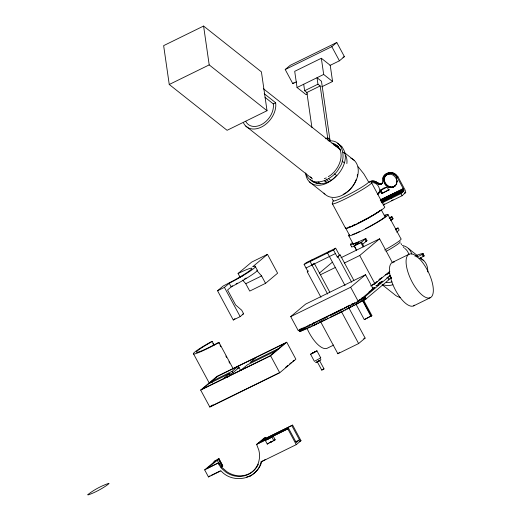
<?xml version="1.0" encoding="UTF-8"?>
<svg xmlns="http://www.w3.org/2000/svg" width="521" height="521" viewBox="0 0 521 521"><rect width="100%" height="100%" fill="white"/><g stroke="black" fill="none" stroke-linecap="round" stroke-linejoin="round"><path stroke-width="0.78" d="M414.918 256.137C418.741 254.222 429.551 251.057 417.204 256.938M419.066 258.703L423.977 256.019L422.928 253.571M333.837 315.843L332.698 313.72L340.597 309.787L341.737 311.903L311.675 326.517L300.096 331.265M396.813 183.874L394.788 186.095C400.857 180.891 392.365 170.491 386.068 175.356C380.512 180.995 389.558 190.764 395.537 185.469C388.379 193.2 377.803 178.312 387.715 174.157L387.93 174.411M341.698 311.923L365.768 299.139L389.135 279.543L387.995 277.426L386.914 277.954L389.897 275.446L391.545 278.475L390.144 276.019M265.73 459.346L261.086 461.886C257.413 479.854 232.359 484.1 220.982 470.821L208.478 476.949L204.675 469.877L215.31 460.948L213.981 461.599L214.476 461.183L218.892 458.571L222.701 465.637L221.842 466.36M261.829 461.254C260.331 468.027 255.283 473.101 249.494 476.526M381.346 189.781C380.753 190.823 381.893 192.978 383.169 192.685L388.933 189.846L382.427 193.311C376.507 191.546 384.602 187.169 386.484 187.215M396.507 179.328L396.728 178.228M383.182 205.007L402.108 195.727L405.748 192.334L405.136 190.106L397.979 176.808L396.898 177.596L397.022 175.981L396.279 176.606L396.273 175.082L395.53 175.707L395.413 174.288L394.671 174.913L394.456 173.623L393.713 174.248L393.433 173.096L392.684 173.721L392.352 172.718L391.603 173.35L391.245 172.503L390.496 173.128L390.131 172.451L389.382 173.076L389.031 172.562L386.081 173.838L383.853 176.007L384.049 176.313C386.569 171.044 394.775 172.816 396.898 177.596L397.647 176.971C394.071 168.765 380.669 173.096 382.675 181.809C380.708 188.687 374.579 179.393 370.333 181.822L369.122 182.083M320.728 357.868L314.378 361.34L310.562 354.202L316.924 350.796L320.754 357.901L320.161 358.005M396.839 181.471L397.282 180.331M377.478 194.58C382.329 190.393 377.745 181.764 371.636 182.695M396.748 182.532L397.302 181.406M87.782 494.67C94.021 489.779 101.328 485.852 108.843 483.332M108.974 483.644C103.926 487.806 94.151 493.068 87.958 494.95M323.984 368.953L321.776 370.118M378.76 192.985L379.535 191.936M388.275 190.399L389.089 189.683C387.839 192.295 388.751 186.85 386.452 187.495L380.688 190.328M379.067 192.855L378.226 193.955M390.229 275.935L390.991 277.348M351.708 242.929L350.379 244.303L350.587 244.87L358.865 242.044L354.202 245.958L356.475 250.184M377.966 194.125L378.93 193.219M382.681 183.047L380.662 184.454L381.88 183.646M380.786 190.269L381.437 189.703M388.184 190.478L389.018 189.774M296.462 81.875L292.822 83.66L285.208 69.521L290.177 65.346L336.787 42.494L344.401 56.633L339.432 60.807L329.962 65.451M285.208 69.521L331.818 46.669L336.787 42.494M292.822 83.66L294.065 82.618M255.153 266.211L257.1 269.819A28.219 2.507 -28.3 0 1 236.69 283.971L231.194 286.928L227.56 289.976L235.655 305.013L241.698 310.203L243.6 313.74L240.174 316.618L233.284 319.998L217.537 290.744L223.17 286.016L234.157 280.278A24.187 2.149 -28.3 0 0 251.402 269.227A24.187 2.149 -28.3 0 0 242.994 271.18L238.077 273.499L240.018 277.107L243.294 275.563M238.077 273.499L251.65 262.109L267.468 254.352L277.615 273.199L265.554 283.326L249.735 291.083L245.762 283.704L242.63 280.109M217.537 290.744L224.427 287.371L229.247 283.32L234.75 280.363A28.219 2.507 -28.3 0 0 253.252 266.518L252.783 266.68L267.468 254.352M369.317 182.187C373.433 178.364 377.38 183.789 381.411 183.828L380.161 184.545L380.91 183.92L379.646 184.551L380.389 183.92L378.617 184.291L379.366 183.666L378.142 184.03L378.891 183.405L377.712 183.705L377.536 182.357L376.794 182.988L376.533 181.777L375.791 182.402L375.472 181.341L374.729 181.966L374.371 181.061L373.629 181.686L373.257 180.937L372.515 181.569L372.157 180.982L370.333 181.822M387.715 174.157L385.325 175.981L384.185 177.687L384.589 178.045L383.847 178.67L384.413 179.094L383.671 179.719L384.407 180.168L383.664 180.794L384.576 181.243L383.834 181.868L384.908 182.291L384.159 182.917L385.397 183.288L384.654 183.913L386.028 184.2L385.286 184.831L386.797 185.014L386.048 185.645L387.663 185.704L386.921 186.336L388.62 186.257L387.878 186.883L389.643 186.648L388.894 187.273L390.691 186.876L389.949 187.501L392.795 186.811L392.053 187.436L393.791 186.525L393.042 187.15L395.537 185.469M377.712 183.705L378.454 183.079M381.535 189.644L380.525 190.497L381.216 189.97L380.454 191.187L381.248 190.679L380.506 191.305M382.127 192.301L381.528 193.128L382.473 192.659L381.73 193.284L382.948 192.75M233.284 319.998L234.997 318.559M320.962 297.296L307.26 271.845L307.924 271.519L304.114 264.447L306.302 262.61L335.687 248.204L339.497 255.277L337.308 257.113L333.499 250.041L335.687 248.204M312.294 259.673L310.106 261.509L327.624 294.033M312.014 265.046L314.196 263.209L329.806 292.196M329.695 251.142L327.507 252.978L345.019 285.501M307.26 271.845L308.347 270.927M382.043 202.884L400.962 193.61L403.749 191.233L403.417 188.947L397.23 177.433M337.308 257.113L340.161 254.951L353.863 280.402M319.321 273.147L332.359 262.193M354.202 245.958L360.864 242.695L365.827 238.527L366.973 240.643L362.675 244.251M389.578 218.586L391.916 216.625L393.055 218.742L390.717 220.709M344.427 263.007L359.718 255.505L379.594 238.82L392.534 262.864M200.676 390.066L216.827 376.507L286.739 342.232L295.876 359.197L279.731 372.756L209.813 407.031L200.676 390.066L270.594 355.784L286.739 342.232M290.718 316.625L305.619 304.114L365.547 274.73L373.16 288.868L358.253 301.385L298.331 330.763L290.718 316.625L350.64 287.247L365.547 274.73M395.517 230.022L398.005 227.938L399.145 230.061L396.663 232.145M223.144 378.871L229.357 373.661L230.119 375.074L227.013 377.679M212.21 382.902L211.448 381.483L232.092 371.362L238.299 366.152L240.585 370.392M229.292 374.521L232.854 372.782L239.061 367.565L237.641 368.262M241.125 370.06L247.338 364.843L275.967 350.809M256.28 357.334L250.067 362.551L278.702 348.51M209.813 407.031L211.676 405.468M212.887 404.921L211.643 405.963L278.891 372.99M315.316 324.296L314.912 324.596M372.281 285.13L374.671 283.118M374.273 284.147L377.263 281.64L375.934 282.291M370.574 285.931L374.944 283.789L389.851 271.278M368.953 292.014L370.19 290.978M370.932 290.353L372.176 289.305M359.601 302.675L358.461 300.552L364.889 296.82L387.995 277.426M388.653 279.575L391.043 277.563M285.651 367.318L287.839 365.482M289.702 363.918L291.565 362.356M292.802 361.313L294.046 360.265M355.921 304.069L364.296 319.627L371.896 315.57L363.521 300.011M364.296 319.627L371.896 315.57M326.459 319.113L320.728 321.919L337.862 353.739L339.64 352.248M220.917 467.135L222.747 466.067L218.937 458.994L207.215 468.372L218.735 462.726L222.252 467.708L226.843 471.707A23.38 21.407 50 0 0 258.396 464.133M218.892 458.571L217.609 459.646L218.937 458.994M337.862 353.739L358.63 343.554L365.136 338.09L348.77 307.683M204.675 469.877L218.735 462.726M208.478 476.949L209.663 475.96M217.993 463.351L221.503 468.333L226.101 472.332A23.38 21.407 50 0 0 250.764 472.977A23.38 21.407 50 0 0 258.807 450.046L256.612 444.413L264.062 438.161L265.391 437.503L266.153 438.916M258.69 443.137L261.913 440.427L292.626 425.11L301.001 440.662L296.28 444.628L261.086 461.886M265.391 437.503L262.662 439.802L292.626 425.11M265.371 440.551L273.271 436.246L275.179 439.783L267.273 444.087L265.371 440.551L266.615 439.509M267.273 444.087L268.517 443.045M256.612 444.413L288.647 428.444L296.267 442.589L299.49 439.874L291.877 425.735M270.106 442.511L270.868 442.016M380.604 190.406L381.274 189.865M382.316 193.35L383.065 192.724M315.531 362.323C314.749 363.645 323.02 359.073 320.669 359.516M319.914 360.252L319.158 360.747M380.473 190.595L381.177 190.08M342.232 311.245L341.62 311.636M348.249 308.1L347.82 308.465L348.438 308.256M272.053 441.567L270.106 442.57M319.132 360.675L319.438 360.395L324.023 368.888L322.76 369.441M372.762 288.66L374.951 287.559L372.736 288.849M328.295 176.671L330.646 175.193A20.56 14.601 -51.6 0 0 341.079 156.222A20.56 14.601 -51.6 0 0 332.001 143.151M305.625 172.939C311.271 190.067 333.674 179.608 339.269 167.873C346.621 158.449 343.293 138.99 328.679 140.95M310.347 179.478C328.829 196.625 359.737 156.828 337.719 143.516M383.749 204.375L384.277 203.985L383.703 204.18M393.062 199.79L392.547 200.097M372.32 288.237L373.192 287.585L372.15 287.963M364.179 299.751L363.424 300.194M322.414 369.63L321.75 370.092L317.178 361.626L318.578 361.001M304.368 329.135L304.759 328.907M416.071 256.306L416.976 255.707L416.084 256.058M314.58 324.804L312.991 325.632M318.852 360.929L316.566 361.984M383.58 204.479L383.202 204.694M321.919 321.327L322.31 321.105M381.613 202.552L383.137 201.861L381.672 202.773M349.663 307.618L348.829 308.067M231.2 286.517L232.522 285.808M416.487 256.892L417.419 256.195M361.854 298.299L363.463 297.27L362.03 297.888M341.222 311.858L339.757 312.567M271.141 441.867L271.897 441.502M348.569 305.736L349.715 305.15L350.854 307.273M392.157 200.311L391.466 200.644M345.599 307.253L344.394 307.865L345.534 309.988M363 300.422L362.238 300.786M341.203 309.474L342.499 308.829L343.639 310.946M332.027 314.052L330.685 314.717L331.825 316.84M203.587 26.05L163.64 45.64L169.253 84.487L227.084 130.309L267.032 110.719L261.418 71.872L203.587 26.05L209.201 64.897L267.032 110.719M169.253 84.487L209.201 64.897M321.776 86.792L332.574 81.504L330.236 65.314L321.34 58.267L294.704 71.325L297.042 87.508L305.944 94.561L307.383 93.852M342.942 57.349L344.401 56.633M297.042 87.508L323.678 74.451L332.574 81.504M245.717 121.276A17.31 12.296 -51.6 0 0 262.864 123.777A17.31 12.296 -51.6 0 0 273.297 103.9L275.648 102.748L264.212 93.682M303.704 84.246L304.635 90.719L317.953 84.194L320.181 85.952L328.041 140.344M304.635 90.719L306.862 92.484L320.181 85.952M325.56 138.781L327.663 137.746L329.884 139.511M397.647 176.971L397.979 176.808M380.688 199.667L403.247 188.609M380.858 200.012L403.417 188.947L380.734 199.764M380.278 200.715L403.567 189.292L380.897 200.103M381.125 200.702L403.69 189.637L380.31 200.8M381.216 201.034L403.782 189.976L381.151 200.793M381.281 201.353L403.84 190.289L381.235 201.126M381.307 201.647L403.866 190.582L381.287 201.432M381.3 201.901L403.86 190.842L381.307 201.718M381.991 201.764L403.821 191.057L381.287 201.959M381.815 202.057L403.749 191.233L381.965 201.816M245.762 283.704L261.581 275.948L265.554 283.326M389.109 217.999L391.916 216.625M389.311 218.071L391.414 217.042L392.56 219.165L391.154 219.849M390.952 219.777L393.055 218.742M304.114 264.447L333.499 250.041M306.022 267.983L335.407 253.577M354.873 245.398L361.535 242.135L363.808 246.368M339.497 255.277L340.161 254.951M395.413 229.207L398.005 227.938M340.995 257.745L379.594 238.82M320.389 274.788L335.687 267.293M242.226 314.417L243.6 313.74M409.115 254.209L392.469 262.369A24.187 9.489 63.9 0 0 395.185 289.572A24.187 9.489 63.9 0 0 414.683 305.143M379.789 278.839L381.776 277.862L378.708 279.979M322.05 321.6L320.903 319.477L330.021 315.042M330.04 317.354L341.496 311.74L358.63 343.554M208.719 383.782L229.357 373.661M333.727 345.045L327.214 348.236A24.187 9.489 63.9 0 1 307.038 328.393M413.654 305.86L430.3 297.693A24.187 9.489 63.9 0 0 421.847 261.581A24.187 9.489 63.9 0 0 406.973 268.582A24.187 9.489 63.9 0 0 430.3 297.693M363.704 338.793L365.136 338.09M257.354 443.788L288.647 428.444M269.852 442.394L271.845 441.411M273.18 440.759L275.179 439.783M221.503 466.223L222.701 465.637M221.412 466.718L222.747 466.067M211.025 475.445L220.298 470.893M295.837 441.665L299.49 439.874M299.542 441.378L301.001 440.662M317.823 320.956L320.278 319.783M365.827 238.527L357.139 242.447A23.38 2.077 -28.3 0 1 352.515 243.183M365.612 241.288L366.973 240.643M313.264 325.775L312.125 323.658L314.886 322.356M349.819 307.234L350.164 307.077M320.728 321.919L321.073 321.763M324.303 178.631L326.335 177.908M246.531 477.112L250.236 475.901M390.398 276.351L390.047 276.332M310.601 354.273L316.937 350.809M214.157 345.104L212.236 341.529L211.728 341.457A25.047 2.227 -28.3 0 0 193.617 354.019L209.39 383.313M212.236 341.529A21.589 1.921 -28.3 0 0 196.619 352.359A21.589 1.921 -28.3 0 0 218.546 342.46L219.048 342.538L233.284 368.972M391.291 278.481L390.053 276.15M339.777 145.085L341.997 146.844M338.995 148.309L340.226 149.28M344.511 152.679L354.313 160.442M263.352 88.694L340.252 149.625M342.942 152.086L345.169 153.851M265.039 97.355L273.297 103.9M342.082 161.067L344.309 162.826M334.554 173.877L336.774 175.642M328.582 178.631L330.802 180.396M326.621 179.869L328.842 181.627M324.583 180.592L326.81 182.357M324.316 180.683L326.543 182.448M408.503 248.556L417.08 255.349M420.141 257.778L423.814 260.689M318.116 181.94L320.343 183.698M245.756 126.069L312.489 178.937M309.565 181.998L324.876 194.131M382.127 284.674L394.384 294.378A22.396 15.904 -51.6 0 0 400.623 297.465M382.902 177.954L383.404 178.41M358.129 166.753L363.814 173.851L368.458 181.666A20.156 1.791 -28.3 0 1 351.571 193.037A20.156 1.791 -28.3 0 1 333.251 200.572L332.294 203.47A22.396 1.993 -28.3 0 0 352.645 195.095A22.396 1.993 -28.3 0 0 371.408 182.461L384.518 206.804A22.396 1.993 -28.3 0 1 365.749 219.432A22.396 1.993 -28.3 0 1 345.397 227.814M403.996 247.677L403.195 246.785M383.306 176.938L383.651 177.329M256.886 270.549L261.581 275.948M388.673 173.786L388.953 174.203M401.658 244.655L400.942 243.47M332.085 198.618L332.893 200.044M331.818 46.669L339.432 60.807M400.962 193.61L402.108 195.727M422.772 253.512L424.068 255.837M422.837 253.896L423.977 256.019M422.511 253.506L423.651 255.622M422.622 254.144L423.762 256.26M422.264 254.456L423.404 256.579M387.8 214.385L400.903 238.729A22.396 1.993 -28.3 0 1 384.706 249.963M381.255 209.774L385.058 216.847M390.079 276.097L391.44 278.488M365.078 239.152L366.217 241.275M360.864 242.695L363.137 246.921M345.833 228.419L349.637 235.485M332.476 203.965L345.579 228.302M359.718 255.505L374.944 283.789M353.59 244.154L354.729 246.27L351.727 246.993L351.519 246.426M348.862 235.883L353.101 243.763M354.26 245.905L356.572 250.204M350.503 244.649L351.649 246.765M364.889 296.82L366.035 298.937M364.628 297.016L365.768 299.139M364.251 297.27L365.39 299.393M363.775 297.569L364.915 299.692M363.157 297.94L364.296 300.057M362.434 298.357L363.573 300.48M362.929 300.513L371.304 316.071M361.594 298.833L370.952 316.364M337.973 256.781L351.682 282.239M360.656 299.36L361.795 301.477M359.614 299.933L360.753 302.05M350.64 287.247L358.253 301.385M357.211 301.223L358.35 303.346M356.26 302.642L357.022 304.056M354.462 302.681L355.602 304.798M354.098 305.586L352.958 303.463L351.362 304.297L352.502 306.42M349.142 308.145L348.002 306.029L346.204 306.947L347.344 309.064M338.643 310.763L339.79 312.887M336.67 311.753L337.81 313.876M334.684 312.737L335.824 314.86M326.713 316.664L327.859 318.787M324.733 317.628L325.879 319.751M322.818 318.552L323.964 320.675M319.034 320.382L320.174 322.499M318.364 323.365L317.224 321.242L315.459 322.082L316.605 324.205M313.74 322.896L314.879 325.019M311.675 326.517L310.536 324.394L309.051 325.084L310.197 327.208M307.65 325.729L308.79 327.852M306.335 326.328L307.475 328.445M305.111 326.875L306.25 328.998M303.99 327.37L305.13 329.493M302.975 327.813L304.114 329.936M302.056 328.204L303.202 330.327M301.242 328.549L302.382 330.672M300.545 328.829L301.685 330.952M300.337 329.76L301.099 331.174M299.503 329.213L300.643 331.33M299.145 329.324L300.291 331.441M299.301 330.073L300.057 331.486M299.217 329.982L299.972 331.467M270.594 355.784L279.731 372.756M229.247 283.32L231.194 286.928M224.427 287.371L240.174 316.618M287.905 429.07L296.28 444.628M272.034 437.288L273.935 440.825M218.546 342.46L219.315 343.893M220.083 345.319L220.852 346.752M225.853 356.038L226.622 357.465M228.934 361.756L229.702 363.183M232.092 371.362L232.854 372.782M212.861 343.56L213.617 344.961M261.913 440.427L262.656 441.801M218.442 459.411L222.246 466.484M217.107 460.063L219.393 464.309M389.695 173.578L390.001 174.17M321.34 58.267L323.678 74.451M330.073 140.813L321.47 81.243L317.022 77.714L317.953 84.194M306.862 92.484L311.929 127.541M219.048 342.538A25.047 2.227 -28.3 0 1 193.617 354.019M246.14 278.012A24.187 2.149 -28.3 0 1 244.219 279.197M237.465 283.131A24.187 2.149 -28.3 0 1 236.104 283.886M393.049 262.154A24.187 9.489 63.9 0 1 394.351 261.998M345.657 155.232A20.156 14.314 -51.6 0 1 346.869 163.607M275.648 102.748A20.156 14.314 -51.6 0 1 263.496 125.893A20.156 14.314 -51.6 0 1 243.528 122.982M404.7 248.354A20.156 14.314 -51.6 0 1 408.803 254.261M392.02 281.828A20.156 14.314 -51.6 0 1 386.308 282.564M399.965 241.672A20.156 1.791 -28.3 0 1 386.035 251.422M420.336 258.403A22.396 15.904 -51.6 0 1 427.754 271.975M402.258 245.469A22.396 15.904 -51.6 0 1 411.785 254.066M392.893 284.759A22.396 15.904 -51.6 0 1 382.544 284.531M384.342 215.284A22.396 1.993 -28.3 0 1 371.818 225.502A22.396 1.993 -28.3 0 1 349.304 234.671M384.491 215.681A20.156 1.791 -28.3 0 1 382.407 218.872A20.156 1.791 -28.3 0 1 365.325 228.739M359.321 231.689A20.156 1.791 -28.3 0 1 355.882 233.219M354.632 233.734A20.156 1.791 -28.3 0 1 352.17 234.593M357.452 174.528A20.156 14.314 -51.6 0 1 357.211 176.085M356.357 179.244A20.156 14.314 -51.6 0 1 343.111 194.405M350.835 158.163A22.396 15.904 -51.6 0 1 352.333 186.818A22.396 15.904 -51.6 0 1 323.932 193.109M335.517 146.023A22.396 15.904 -51.6 0 1 340.773 150.484M335.778 176.196A22.396 15.904 -51.6 0 1 305.788 174.222M317.986 183.249A20.156 14.314 -51.6 0 1 314.873 182.643M314.163 182.37A20.156 14.314 -51.6 0 1 311.591 180.813M380.74 210.145A20.156 1.791 -28.3 0 1 379.522 211.018M378.962 211.402A20.156 1.791 -28.3 0 1 373.121 215.062M372.43 215.466A20.156 1.791 -28.3 0 1 363.358 220.474M362.701 220.819A20.156 1.791 -28.3 0 1 359.464 222.46M358.839 222.767A20.156 1.791 -28.3 0 1 357.413 223.457M354.742 224.701A20.156 1.791 -28.3 0 1 352.606 225.639M350.64 226.42A20.156 1.791 -28.3 0 1 348.888 227.013M379.998 210.582A20.156 1.791 -28.3 0 1 359.366 222.845A20.156 1.791 -28.3 0 1 345.664 227.977M365.879 219.113A17.31 1.537 -28.3 0 1 363.892 220.194M355.843 224.264A17.31 1.537 -28.3 0 1 352.242 225.86M333.414 144.779A20.56 14.601 -51.6 0 1 338.513 146.72M311.617 177.837A20.56 14.601 -51.6 0 1 310.438 176.86M385.742 274.854L389.617 272.835L385.742 274.854M311.975 353.459L315.524 351.584L311.988 353.44M381.105 282.46L378.279 283.971L381.105 282.46M382.596 281.21L379.77 282.721L382.596 281.21M392.287 197.374L389.988 198.618L392.287 197.374M268.204 438.975L270.301 437.887L268.204 438.975M376.032 285.886L378.428 284.687L376.032 285.886M217.661 376.273L202.506 388.992L269.754 356.019L284.909 343.3L217.661 376.273M405.709 192.555L404.25 193.265L405.709 192.555"/></g></svg>
